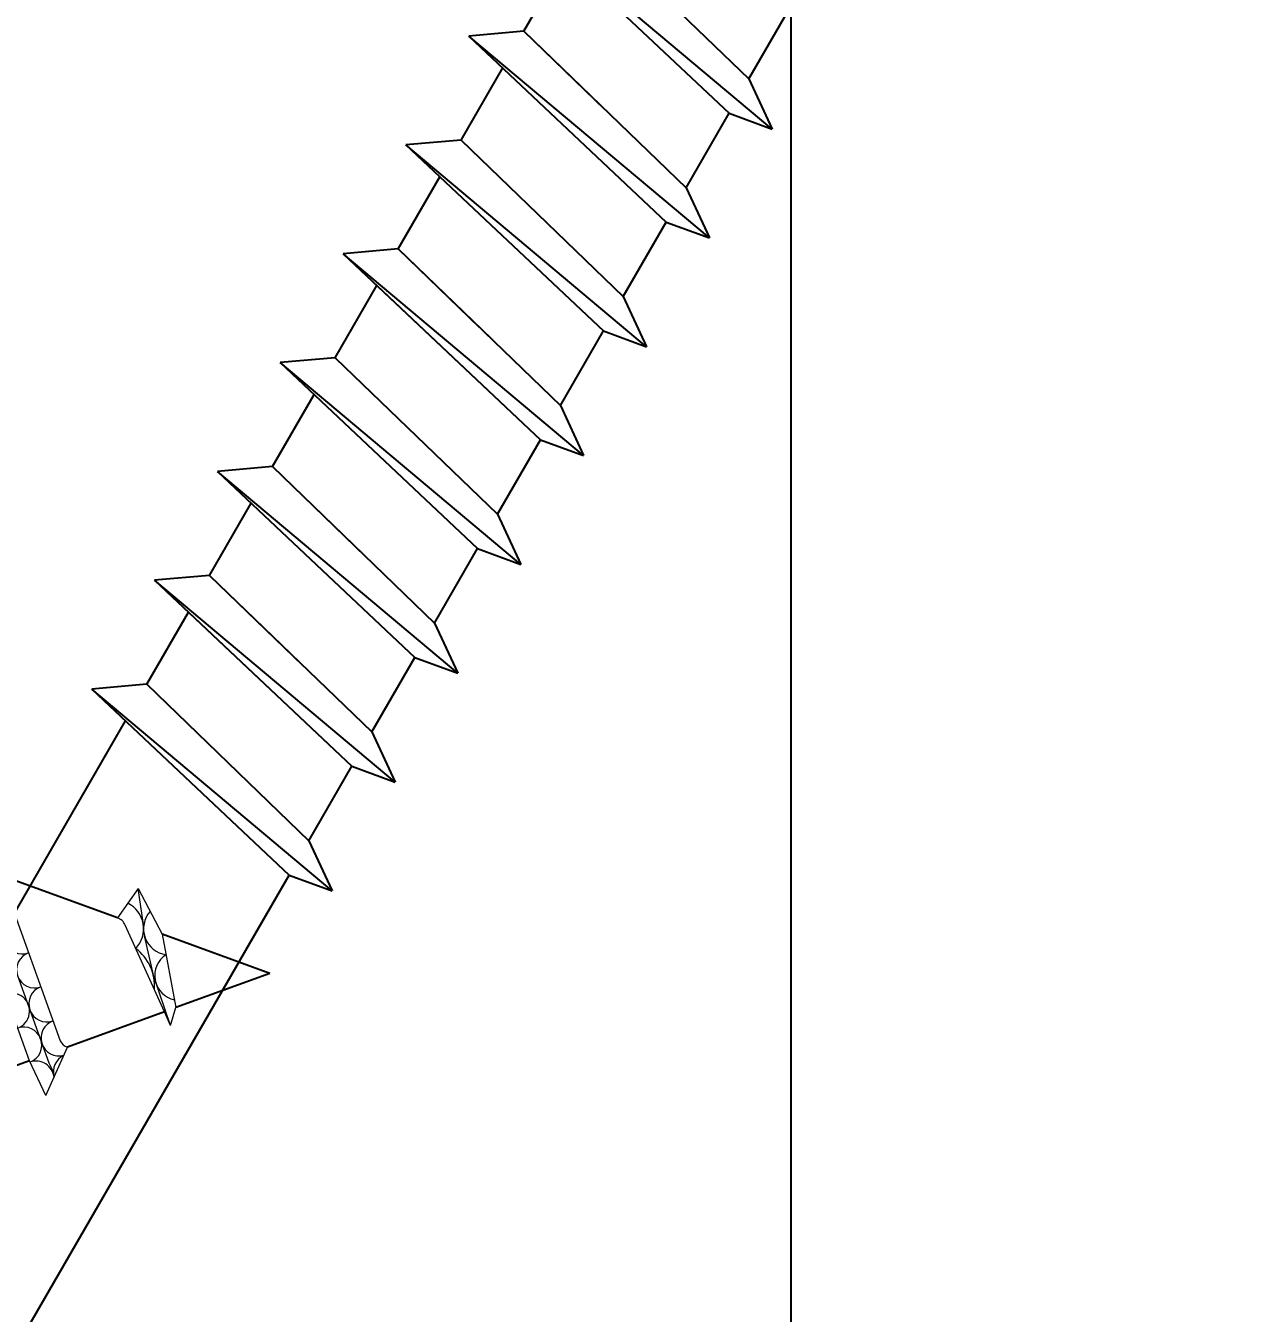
# Model space of a CAD drawing. Header units: inches. Extents: x -2661 to 42767, y -1222 to 9099.
# Drawn here: x 732.961 to 733.938, y 2726.003 to 2727.028 of the extents above; entities that cross this region are included whole.
import ezdxf
from ezdxf import colors
from ezdxf.entities.mleader import LeaderData, LeaderLine
from ezdxf.math import Vec2, Vec3

# ---------------------------------------------------------------- set-up
doc = ezdxf.new("R2010")
doc.units = ezdxf.units.IN
doc.header["$LTSCALE"] = 12
doc.header["$MEASUREMENT"] = 0
doc.layers.get('0').update_dxf_attribs({"linetype": 'CONTINUOUS'})
for name, color, linetype in [('S-ANNO-NOTE', 4, 'CONTINUOUS'), ('S-FASTENERS', 2, 'CONTINUOUS'), ('S-SIMPSON', 2, 'CONTINUOUS')]:
    doc.layers.add(name, color=color, linetype=linetype)
doc.layers.add('S-HATCH1', color=1, linetype='CONTINUOUS', transparency=0.5)
doc.styles.add('Arial', font='arial.ttf', dxfattribs={"width": 0.85})

# ---------------------------------------------------------------- blocks, each defined once
blk = doc.blocks.new('SD10112')
at = {"lineweight": 9}
for p, q in [((1269.95114, -719.77233), (1269.90788, -719.6523)), ((1269.96482, -719.77379), (1269.92014, -719.6498)), ((1269.93239, -719.64729), (1269.97245, -719.75846)), ((1270.02623, -719.65297), (1270.01197, -719.67339)), ((1270.02623, -719.65297), (1270.04304, -719.6847)), ((1270.02991, -719.67798), (1270.02623, -719.65297)), ((1270.04455, -719.73833), (1270.01726, -719.67833)), ((1270.03721, -719.71401), (1270.03078, -719.68585)), ((1270.04304, -719.6847), (1270.05248, -719.73545)), ((1270.04878, -719.74784), (1270.03721, -719.71401)), ((1270.04878, -719.74784), (1270.04455, -719.73833)), ((1270.04878, -719.74784), (1270.05248, -719.73545)), ((1269.96255, -719.79625), (1269.97746, -719.76275)), ((1269.96255, -719.79625), (1269.95113, -719.77233)), ((1269.96766, -719.77989), (1269.96482, -719.77379))]:
    blk.add_line(p, q, dxfattribs=at)
for p, q in [((1270.01197, -719.67339), (1269.94026, -719.64729)), ((1270.11748, -719.71179), (1270.04304, -719.6847)), ((1270.11748, -719.71179), (1270.05248, -719.73545)), ((1270.04455, -719.73833), (1269.97746, -719.76275)), ((1269.95114, -719.77233), (1269.94026, -719.77629))]:
    blk.add_line(p, q)
for centre, radius, start, end in [((1270.01047, -719.68083), 0.01965, 316.01436, 63.95314), ((1270.04813, -719.68085), 0.01807, 138.32253, 262.12518), ((1269.94625, -719.68575), 0.01251, 109.8161, 289.8161), ((1270.00955, -719.68128), 0.00826, 20.45667, 72.99776), ((1269.95473, -719.70929), 0.01251, 109.8161, 289.8161), ((1270.00521, -719.72048), 0.03244, 355.6166, 53.28672), ((1270.05495, -719.7132), 0.01718, 122.75739, 258.30005), ((1269.9387, -719.73783), 0.01251, 289.8161, 109.8161), ((1269.96321, -719.73282), 0.01251, 109.8161, 289.8161), ((1269.94718, -719.76136), 0.01251, 290.20134, 109.8161), ((1269.97169, -719.75635), 0.01251, 109.8161, 285.01943), ((1269.97988, -719.75486), 0.00826, 205.91698, 252.99776), ((1269.98017, -719.77989), 0.01251, 115.03482, 196.96518), ((1269.95566, -719.7849), 0.01251, 5.30199, 109.43061)]:
    blk.add_arc(centre, radius, start, end, dxfattribs=at)
blk = doc.blocks.new('SDS.25X6-f')
at = {"layer": 'S-SIMPSON'}
for p, q in [((0.087, -0.5316), (0.087, -2.75)), ((0.087, -0.5316), (0.087, -2.75)), ((-0.087, -0.536), (-0.087, -2.7912)), ((-0.087, -0.5749), (-0.087, -2.7912)), ((0.087, -2.6816), (0.087, -2.75)), ((0.087, -2.6816), (0.087, -2.75)), ((0.087, -2.6816), (0.087, -2.75)), ((0.087, -2.6816), (0.087, -2.75)), ((0.087, -2.6816), (0.087, -2.75)), ((0.087, -2.6816), (0.087, -2.75)), ((-0.087, -2.7249), (-0.087, -2.7912)), ((-0.087, -2.7249), (-0.087, -2.7912)), ((-0.087, -2.7249), (-0.087, -2.7912)), ((-0.087, -2.7249), (-0.087, -2.7912)), ((-0.087, -2.7249), (-0.087, -2.7912)), ((-0.087, -2.7249), (-0.087, -2.7912)), ((-0.087, -2.7249), (-0.087, -2.7912)), ((-0.087, -2.7249), (-0.087, -2.7912))]:
    blk.add_line(p, q, dxfattribs=at)
at = {"layer": 'S-SIMPSON', "color": 1}
for p, q in [((-0.123, -2.7997), (0.087, -2.75)), ((-0.123, -2.7997), (0.087, -2.75)), ((-0.123, -2.7997), (0.087, -2.75)), ((-0.123, -2.7997), (0.087, -2.75)), ((0.087, -2.75), (0.123, -2.7563)), ((0.087, -2.75), (0.123, -2.7563)), ((0.087, -2.75), (0.123, -2.7563)), ((0.087, -2.75), (0.123, -2.7563)), ((0.123, -2.7563), (-0.123, -2.7997)), ((0.123, -2.7563), (-0.123, -2.7997)), ((0.123, -2.7563), (-0.123, -2.7997)), ((0.123, -2.7563), (-0.123, -2.7997)), ((0.087, -2.7816), (0.123, -2.7563)), ((0.087, -2.7816), (0.123, -2.7563)), ((0.087, -2.7816), (0.123, -2.7563)), ((0.087, -2.7816), (0.123, -2.7563)), ((-0.087, -2.8249), (0.087, -2.7816)), ((-0.087, -2.8249), (0.087, -2.7816)), ((-0.087, -2.8249), (0.087, -2.7816)), ((-0.087, -2.8249), (0.087, -2.7816)), ((0.087, -2.7816), (0.087, -2.85)), ((0.087, -2.7816), (0.087, -2.85)), ((0.087, -2.7816), (0.087, -2.85)), ((0.087, -2.7816), (0.087, -2.85)), ((0.087, -2.7816), (0.087, -2.85)), ((0.087, -2.7816), (0.087, -2.85)), ((0.087, -2.7816), (0.087, -2.85)), ((0.087, -2.7816), (0.087, -2.85)), ((0.087, -2.7816), (0.087, -2.85)), ((0.087, -2.7816), (0.087, -2.85)), ((0.087, -2.7816), (0.087, -2.85)), ((0.087, -2.7816), (0.087, -2.85)), ((0.087, -2.7816), (0.087, -2.85)), ((0.087, -2.7816), (0.087, -2.85)), ((-0.087, -2.8249), (-0.123, -2.7997)), ((-0.087, -2.8249), (-0.123, -2.7997)), ((-0.087, -2.8249), (-0.123, -2.7997)), ((-0.087, -2.8249), (-0.123, -2.7997)), ((-0.087, -2.8249), (-0.123, -2.7997)), ((-0.087, -2.8249), (0, -2.8032)), ((-0.087, -2.8249), (-0.087, -2.8912)), ((-0.087, -2.8249), (-0.087, -2.8912)), ((-0.087, -2.8249), (-0.087, -2.8912)), ((-0.087, -2.8249), (-0.087, -2.8912)), ((-0.087, -2.8249), (-0.087, -2.8912)), ((-0.087, -2.8249), (-0.087, -2.8912)), ((-0.087, -2.8249), (-0.087, -2.8912)), ((-0.087, -2.8249), (-0.087, -2.8912)), ((-0.087, -2.8249), (-0.087, -2.8912)), ((-0.087, -2.8249), (-0.087, -2.8912)), ((-0.087, -2.8249), (-0.087, -2.8912)), ((-0.087, -2.8249), (-0.087, -2.8912)), ((-0.087, -2.8249), (-0.087, -2.8912)), ((-0.087, -2.8249), (-0.087, -2.8912)), ((-0.087, -2.8249), (-0.087, -2.8912)), ((-0.087, -2.8249), (-0.087, -2.8912)), ((-0.123, -2.8997), (0.087, -2.85)), ((-0.123, -2.8997), (0.087, -2.85)), ((-0.123, -2.8997), (0.087, -2.85)), ((-0.123, -2.8997), (0.087, -2.85)), ((-0.123, -2.8997), (0.087, -2.85)), ((-0.123, -2.8997), (0.087, -2.85)), ((-0.123, -2.8997), (0.087, -2.85)), ((-0.123, -2.8997), (0.087, -2.85)), ((0.123, -2.8563), (-0.123, -2.8997)), ((0.123, -2.8563), (-0.123, -2.8997)), ((0.123, -2.8563), (-0.123, -2.8997)), ((0.123, -2.8563), (-0.123, -2.8997)), ((0.123, -2.8563), (-0.123, -2.8997)), ((0.123, -2.8563), (-0.123, -2.8997)), ((0.123, -2.8563), (-0.123, -2.8997)), ((0.123, -2.8563), (-0.123, -2.8997)), ((0.123, -2.8563), (-0.123, -2.8997)), ((-0.087, -2.8912), (0.087, -2.85)), ((0.087, -2.85), (0.123, -2.8563)), ((0.087, -2.85), (0.123, -2.8563)), ((0.087, -2.85), (0.123, -2.8563)), ((0.087, -2.85), (0.123, -2.8563)), ((0.087, -2.85), (0.123, -2.8563)), ((0.087, -2.85), (0.123, -2.8563)), ((0.087, -2.85), (0.123, -2.8563)), ((0.087, -2.85), (0.123, -2.8563)), ((0.087, -2.85), (0.123, -2.8563)), ((0.087, -2.8816), (0.123, -2.8563)), ((0.087, -2.8816), (0.123, -2.8563)), ((0.087, -2.8816), (0.123, -2.8563)), ((0.087, -2.8816), (0.123, -2.8563)), ((0.087, -2.8816), (0.123, -2.8563)), ((0.087, -2.8816), (0.123, -2.8563)), ((0.087, -2.8816), (0.123, -2.8563)), ((0.087, -2.8816), (0.123, -2.8563)), ((0.087, -2.8816), (0.123, -2.8563)), ((-0.087, -2.9249), (0.087, -2.8816)), ((-0.087, -2.9249), (0.087, -2.8816)), ((-0.087, -2.9249), (0.087, -2.8816)), ((-0.087, -2.9249), (0.087, -2.8816)), ((-0.087, -2.9249), (0.087, -2.8816)), ((-0.087, -2.9249), (0.087, -2.8816)), ((-0.087, -2.9249), (0.087, -2.8816)), ((-0.087, -2.9249), (0.087, -2.8816)), ((-0.087, -2.9249), (0.087, -2.8816)), ((0.087, -2.8816), (0.087, -2.95)), ((0.087, -2.8816), (0.087, -2.95)), ((0.087, -2.8816), (0.087, -2.95)), ((0.087, -2.8816), (0.087, -2.95)), ((0.087, -2.8816), (0.087, -2.95)), ((0.087, -2.8816), (0.087, -2.95)), ((0.087, -2.8816), (0.087, -2.95)), ((0.087, -2.8816), (0.087, -2.95)), ((0.087, -2.8816), (0.087, -2.95)), ((0.087, -2.8816), (0.087, -2.95)), ((0.087, -2.8816), (0.087, -2.95)), ((0.087, -2.8816), (0.087, -2.95)), ((0.087, -2.8816), (0.087, -2.95)), ((0.087, -2.8816), (0.087, -2.95)), ((0.087, -2.8816), (0.087, -2.95)), ((0.087, -2.8816), (0.087, -2.95)), ((0.087, -2.8816), (0.087, -2.95)), ((0.087, -2.8816), (0.087, -2.95)), ((0.087, -2.8816), (0.087, -2.95)), ((0.087, -2.8816), (0.087, -2.95)), ((0.087, -2.8816), (0.087, -2.95)), ((-0.087, -2.9249), (-0.123, -2.8997)), ((-0.087, -2.9249), (-0.123, -2.8997)), ((-0.087, -2.9249), (-0.123, -2.8997)), ((-0.087, -2.9249), (-0.123, -2.8997)), ((-0.087, -2.9249), (-0.123, -2.8997)), ((-0.087, -2.9249), (-0.123, -2.8997)), ((-0.087, -2.9249), (-0.123, -2.8997)), ((-0.087, -2.9249), (-0.123, -2.8997)), ((-0.087, -2.9249), (-0.123, -2.8997)), ((-0.087, -2.9249), (-0.123, -2.8997)), ((-0.087, -2.9249), (-0.123, -2.8997)), ((-0.087, -2.9249), (-0.123, -2.8997)), ((-0.087, -2.9249), (-0.123, -2.8997)), ((-0.087, -2.9249), (0.013, -2.9)), ((-0.087, -2.9249), (0.013, -2.9)), ((-0.087, -2.9249), (0.013, -2.9)), ((-0.087, -2.9249), (0, -2.9032)), ((-0.087, -2.9249), (-0.087, -2.9912)), ((-0.087, -2.9249), (-0.087, -2.9912)), ((-0.087, -2.9249), (-0.087, -2.9912)), ((-0.087, -2.9249), (-0.087, -2.9912)), ((-0.087, -2.9249), (-0.087, -2.9912)), ((-0.087, -2.9249), (-0.087, -2.9912)), ((-0.087, -2.9249), (-0.087, -2.9912)), ((-0.087, -2.9249), (-0.087, -2.9912)), ((-0.087, -2.9249), (-0.087, -2.9912)), ((-0.087, -2.9249), (-0.087, -2.9912)), ((-0.087, -2.9249), (-0.087, -2.9912)), ((-0.087, -2.9249), (-0.087, -2.9912)), ((-0.087, -2.9249), (-0.087, -2.9912)), ((-0.087, -2.9249), (-0.087, -2.9912)), ((-0.087, -2.9249), (-0.087, -2.9912)), ((-0.087, -2.9249), (-0.087, -2.9912)), ((-0.087, -2.9249), (-0.087, -2.9912)), ((-0.087, -2.9249), (-0.087, -2.9912)), ((-0.087, -2.9249), (-0.087, -2.9912)), ((-0.087, -2.9249), (-0.087, -2.9912)), ((-0.087, -2.9249), (-0.087, -2.9912)), ((-0.123, -2.9997), (0.087, -2.95)), ((-0.123, -2.9997), (0.087, -2.95)), ((-0.123, -2.9997), (0.087, -2.95)), ((-0.123, -2.9997), (0.087, -2.95)), ((-0.123, -2.9997), (0.087, -2.95)), ((-0.123, -2.9997), (0.087, -2.95)), ((-0.123, -2.9997), (0.087, -2.95)), ((-0.123, -2.9997), (0.087, -2.95)), ((-0.123, -2.9997), (0.087, -2.95)), ((-0.123, -2.9997), (0.087, -2.95)), ((-0.123, -2.9997), (0.087, -2.95)), ((-0.123, -2.9997), (0.087, -2.95)), ((0.087, -2.95), (0.123, -2.9563)), ((0.087, -2.95), (0.123, -2.9563)), ((0.087, -2.95), (0.123, -2.9563)), ((0.087, -2.95), (0.123, -2.9563)), ((0.087, -2.95), (0.123, -2.9563)), ((0.087, -2.95), (0.123, -2.9563)), ((0.087, -2.95), (0.123, -2.9563)), ((0.087, -2.95), (0.123, -2.9563)), ((0.087, -2.95), (0.123, -2.9563)), ((0.087, -2.95), (0.123, -2.9563)), ((0.087, -2.95), (0.123, -2.9563)), ((0.087, -2.95), (0.123, -2.9563)), ((0.123, -2.9563), (-0.123, -2.9997)), ((0.123, -2.9563), (-0.123, -2.9997)), ((0.123, -2.9563), (-0.123, -2.9997)), ((0.123, -2.9563), (-0.123, -2.9997)), ((0.123, -2.9563), (-0.123, -2.9997)), ((0.123, -2.9563), (-0.123, -2.9997)), ((0.123, -2.9563), (-0.123, -2.9997)), ((0.123, -2.9563), (-0.123, -2.9997)), ((0.123, -2.9563), (-0.123, -2.9997)), ((0.123, -2.9563), (-0.123, -2.9997)), ((0.123, -2.9563), (-0.123, -2.9997)), ((0.123, -2.9563), (-0.123, -2.9997)), ((0.087, -2.9816), (0.123, -2.9563)), ((0.087, -2.9816), (0.123, -2.9563)), ((0.087, -2.9816), (0.123, -2.9563)), ((0.087, -2.9816), (0.123, -2.9563)), ((0.087, -2.9816), (0.123, -2.9563)), ((0.087, -2.9816), (0.123, -2.9563)), ((0.087, -2.9816), (0.123, -2.9563)), ((0.087, -2.9816), (0.123, -2.9563)), ((0.087, -2.9816), (0.123, -2.9563)), ((0.087, -2.9816), (0.123, -2.9563)), ((0.087, -2.9816), (0.123, -2.9563)), ((0.087, -2.9816), (0.123, -2.9563)), ((-0.087, -3.0249), (0.087, -2.9816)), ((-0.087, -3.0249), (0.087, -2.9816)), ((-0.087, -3.0249), (0.087, -2.9816)), ((-0.087, -3.0249), (0.087, -2.9816)), ((-0.087, -3.0249), (0.087, -2.9816)), ((-0.087, -3.0249), (0.087, -2.9816)), ((-0.087, -3.0249), (0.087, -2.9816)), ((-0.087, -3.0249), (0.087, -2.9816)), ((-0.087, -3.0249), (0.087, -2.9816)), ((-0.087, -3.0249), (0.087, -2.9816)), ((-0.087, -3.0249), (0.087, -2.9816)), ((-0.087, -3.0249), (0.087, -2.9816)), ((0.087, -2.9816), (0.087, -3.05)), ((0.087, -2.9816), (0.087, -3.05)), ((0.087, -2.9816), (0.087, -3.05)), ((0.087, -2.9816), (0.087, -3.05)), ((0.087, -2.9816), (0.087, -3.05)), ((0.087, -2.9816), (0.087, -3.05)), ((0.087, -2.9816), (0.087, -3.05)), ((0.087, -2.9816), (0.087, -3.05)), ((0.087, -2.9816), (0.087, -3.05)), ((0.087, -2.9816), (0.087, -3.05)), ((0.087, -2.9816), (0.087, -3.05)), ((0.087, -2.9816), (0.087, -3.05)), ((0.087, -2.9816), (0.087, -3.05)), ((0.087, -2.9816), (0.087, -3.05)), ((0.087, -2.9816), (0.087, -3.05)), ((0.087, -2.9816), (0.087, -3.05)), ((0.087, -2.9816), (0.087, -3.05)), ((0.087, -2.9816), (0.087, -3.05)), ((0.087, -2.9816), (0.087, -3.05)), ((0.087, -2.9816), (0.087, -3.05)), ((0.087, -2.9816), (0.087, -3.05)), ((0.087, -2.9816), (0.087, -3.05)), ((0.087, -2.9816), (0.087, -3.05)), ((0.087, -2.9816), (0.087, -3.05)), ((0.087, -2.9816), (0.087, -3.05)), ((-0.087, -3.0249), (-0.123, -2.9997)), ((-0.087, -3.0249), (-0.123, -2.9997)), ((-0.087, -3.0249), (-0.123, -2.9997)), ((-0.087, -3.0249), (-0.123, -2.9997)), ((-0.087, -3.0249), (-0.123, -2.9997)), ((-0.087, -3.0249), (-0.123, -2.9997)), ((-0.087, -3.0249), (-0.123, -2.9997)), ((-0.087, -3.0249), (-0.123, -2.9997)), ((-0.087, -3.0249), (-0.123, -2.9997)), ((-0.087, -3.0249), (-0.123, -2.9997)), ((-0.087, -3.0249), (-0.123, -2.9997)), ((-0.087, -3.0249), (-0.123, -2.9997)), ((-0.087, -3.0249), (-0.123, -2.9997)), ((-0.087, -3.0249), (-0.123, -2.9997)), ((-0.087, -3.0249), (-0.123, -2.9997)), ((-0.087, -3.0249), (0.013, -3)), ((-0.087, -3.0249), (0.013, -3)), ((-0.087, -3.0249), (0.013, -3)), ((-0.087, -3.0249), (-0.087, -3.0912)), ((-0.087, -3.0249), (-0.087, -3.0912)), ((-0.087, -3.0249), (-0.087, -3.0912)), ((-0.087, -3.0249), (-0.087, -3.0912)), ((-0.087, -3.0249), (-0.087, -3.0912)), ((-0.087, -3.0249), (-0.087, -3.0912)), ((-0.087, -3.0249), (-0.087, -3.0912)), ((-0.087, -3.0249), (-0.087, -3.0912)), ((-0.087, -3.0249), (-0.087, -3.0912)), ((-0.087, -3.0249), (-0.087, -3.0912)), ((-0.087, -3.0249), (-0.087, -3.0912)), ((-0.087, -3.0249), (-0.087, -3.0912)), ((-0.087, -3.0249), (-0.087, -3.0912)), ((-0.087, -3.0249), (-0.087, -3.0912)), ((-0.087, -3.0249), (-0.087, -3.0912)), ((-0.087, -3.0249), (-0.087, -3.0912)), ((-0.087, -3.0249), (-0.087, -3.0912)), ((-0.087, -3.0249), (-0.087, -3.0912)), ((-0.087, -3.0249), (-0.087, -3.0912)), ((-0.087, -3.0249), (-0.087, -3.0912)), ((-0.087, -3.0249), (-0.087, -3.0912)), ((-0.087, -3.0249), (-0.087, -3.0912)), ((-0.087, -3.0249), (-0.087, -3.0912)), ((-0.087, -3.0249), (-0.087, -3.0912)), ((-0.087, -3.0249), (-0.087, -3.0912)), ((-0.123, -3.0997), (0.087, -3.05)), ((-0.123, -3.0997), (0.087, -3.05)), ((-0.123, -3.0997), (0.087, -3.05)), ((-0.123, -3.0997), (0.087, -3.05)), ((-0.123, -3.0997), (0.087, -3.05)), ((-0.123, -3.0997), (0.087, -3.05)), ((-0.123, -3.0997), (0.087, -3.05)), ((-0.123, -3.0997), (0.087, -3.05)), ((-0.123, -3.0997), (0.087, -3.05)), ((-0.123, -3.0997), (0.087, -3.05)), ((-0.123, -3.0997), (0.087, -3.05)), ((-0.123, -3.0997), (0.087, -3.05)), ((-0.123, -3.0997), (0.087, -3.05)), ((-0.123, -3.0997), (0.087, -3.05)), ((-0.123, -3.0997), (0.087, -3.05)), ((-0.123, -3.0997), (0.087, -3.05)), ((-0.123, -3.0997), (0.087, -3.05)), ((-0.123, -3.0997), (0.087, -3.05)), ((-0.123, -3.0997), (0.087, -3.05)), ((0.087, -3.05), (0.123, -3.0563)), ((0.087, -3.05), (0.123, -3.0563)), ((0.087, -3.05), (0.123, -3.0563)), ((0.087, -3.05), (0.123, -3.0563)), ((0.087, -3.05), (0.123, -3.0563)), ((0.087, -3.05), (0.123, -3.0563)), ((0.087, -3.05), (0.123, -3.0563)), ((0.087, -3.05), (0.123, -3.0563)), ((0.087, -3.05), (0.123, -3.0563)), ((0.087, -3.05), (0.123, -3.0563)), ((0.087, -3.05), (0.123, -3.0563)), ((0.087, -3.05), (0.123, -3.0563)), ((0.087, -3.05), (0.123, -3.0563)), ((0.087, -3.05), (0.123, -3.0563)), ((0.087, -3.05), (0.123, -3.0563)), ((0.087, -3.05), (0.123, -3.0563)), ((0.087, -3.05), (0.123, -3.0563)), ((0.087, -3.05), (0.123, -3.0563)), ((0.087, -3.05), (0.123, -3.0563)), ((0.123, -3.0563), (-0.123, -3.0997)), ((0.123, -3.0563), (-0.123, -3.0997)), ((0.123, -3.0563), (-0.123, -3.0997)), ((0.123, -3.0563), (-0.123, -3.0997)), ((0.123, -3.0563), (-0.123, -3.0997)), ((0.123, -3.0563), (-0.123, -3.0997)), ((0.123, -3.0563), (-0.123, -3.0997)), ((0.123, -3.0563), (-0.123, -3.0997)), ((0.123, -3.0563), (-0.123, -3.0997)), ((0.123, -3.0563), (-0.123, -3.0997)), ((0.123, -3.0563), (-0.123, -3.0997)), ((0.123, -3.0563), (-0.123, -3.0997)), ((0.123, -3.0563), (-0.123, -3.0997)), ((0.123, -3.0563), (-0.123, -3.0997)), ((0.123, -3.0563), (-0.123, -3.0997)), ((0.123, -3.0563), (-0.123, -3.0997)), ((0.123, -3.0563), (-0.123, -3.0997)), ((0.123, -3.0563), (-0.123, -3.0997)), ((0.123, -3.0563), (-0.123, -3.0997)), ((0.087, -3.0816), (0.123, -3.0563)), ((0.087, -3.0816), (0.123, -3.0563)), ((0.087, -3.0816), (0.123, -3.0563)), ((0.087, -3.0816), (0.123, -3.0563)), ((0.087, -3.0816), (0.123, -3.0563)), ((0.087, -3.0816), (0.123, -3.0563)), ((0.087, -3.0816), (0.123, -3.0563)), ((0.087, -3.0816), (0.123, -3.0563)), ((0.087, -3.0816), (0.123, -3.0563)), ((0.087, -3.0816), (0.123, -3.0563)), ((0.087, -3.0816), (0.123, -3.0563)), ((0.087, -3.0816), (0.123, -3.0563)), ((0.087, -3.0816), (0.123, -3.0563)), ((0.087, -3.0816), (0.123, -3.0563)), ((0.087, -3.0816), (0.123, -3.0563)), ((0.087, -3.0816), (0.123, -3.0563)), ((0.087, -3.0816), (0.123, -3.0563)), ((0.087, -3.0816), (0.123, -3.0563)), ((0.087, -3.0816), (0.123, -3.0563)), ((-0.087, -3.1249), (0.087, -3.0816)), ((-0.087, -3.1249), (0.087, -3.0816)), ((-0.087, -3.1249), (0.087, -3.0816)), ((-0.087, -3.1249), (0.087, -3.0816)), ((-0.087, -3.1249), (0.087, -3.0816)), ((-0.087, -3.1249), (0.087, -3.0816)), ((-0.087, -3.1249), (0.087, -3.0816)), ((-0.087, -3.1249), (0.087, -3.0816)), ((-0.087, -3.1249), (0.087, -3.0816)), ((-0.087, -3.1249), (0.087, -3.0816)), ((-0.087, -3.1249), (0.087, -3.0816)), ((-0.087, -3.1249), (0.087, -3.0816)), ((-0.087, -3.1249), (0.087, -3.0816)), ((-0.087, -3.1249), (0.087, -3.0816)), ((-0.087, -3.1249), (0.087, -3.0816)), ((-0.087, -3.1249), (0.087, -3.0816)), ((-0.087, -3.1249), (0.087, -3.0816)), ((-0.087, -3.1249), (0.087, -3.0816)), ((-0.087, -3.1249), (0.087, -3.0816)), ((0.087, -3.0816), (0.087, -3.15)), ((0.087, -3.0816), (0.087, -3.15)), ((0.087, -3.0816), (0.087, -3.15)), ((0.087, -3.0816), (0.087, -3.15)), ((0.087, -3.0816), (0.087, -3.15)), ((0.087, -3.0816), (0.087, -3.15)), ((0.087, -3.0816), (0.087, -3.15)), ((0.087, -3.0816), (0.087, -3.15)), ((0.087, -3.0816), (0.087, -3.15)), ((0.087, -3.0816), (0.087, -3.15)), ((0.087, -3.0816), (0.087, -3.15)), ((0.087, -3.0816), (0.087, -3.15)), ((-0.087, -3.1249), (-0.123, -3.0997)), ((-0.087, -3.1249), (-0.123, -3.0997)), ((-0.087, -3.1249), (-0.123, -3.0997)), ((-0.087, -3.1249), (-0.123, -3.0997)), ((-0.087, -3.1249), (-0.123, -3.0997)), ((-0.087, -3.1249), (-0.123, -3.0997)), ((-0.087, -3.1249), (-0.123, -3.0997)), ((-0.087, -3.1249), (-0.123, -3.0997)), ((-0.087, -3.1249), (-0.123, -3.0997)), ((-0.087, -3.1249), (-0.123, -3.0997)), ((-0.087, -3.1249), (-0.123, -3.0997)), ((-0.087, -3.1249), (-0.123, -3.0997)), ((-0.087, -3.1249), (-0.123, -3.0997)), ((-0.087, -3.1249), (-0.123, -3.0997)), ((-0.087, -3.1249), (-0.123, -3.0997)), ((-0.087, -3.1249), (-0.123, -3.0997)), ((-0.087, -3.1249), (-0.123, -3.0997)), ((-0.087, -3.1249), (-0.123, -3.0997)), ((-0.087, -3.1249), (-0.123, -3.0997)), ((-0.087, -3.1249), (-0.123, -3.0997)), ((-0.087, -3.1249), (-0.123, -3.0997)), ((-0.087, -3.1249), (-0.123, -3.0997)), ((-0.087, -3.1249), (-0.123, -3.0997)), ((-0.087, -3.1249), (0, -3.1032)), ((-0.087, -3.1249), (0, -3.1032)), ((-0.087, -3.1249), (0, -3.1032)), ((-0.087, -3.1249), (0, -3.1032)), ((-0.087, -3.1249), (-0.087, -3.1912)), ((-0.087, -3.1249), (-0.087, -3.1912)), ((-0.087, -3.1249), (-0.087, -3.1912)), ((-0.087, -3.1249), (-0.087, -3.1912)), ((-0.087, -3.1249), (-0.087, -3.1912)), ((-0.087, -3.1249), (-0.087, -3.1912)), ((-0.087, -3.1249), (-0.087, -3.1912)), ((-0.087, -3.1249), (-0.087, -3.1912)), ((-0.087, -3.1249), (-0.087, -3.1912)), ((-0.087, -3.1249), (-0.087, -3.1912)), ((-0.087, -3.1249), (-0.087, -3.1912)), ((-0.087, -3.1249), (-0.087, -3.1912)), ((-0.087, -3.1249), (-0.087, -3.1912)), ((-0.087, -3.1249), (-0.087, -3.1912)), ((-0.123, -3.1997), (0.087, -3.15)), ((-0.123, -3.1997), (0.087, -3.15)), ((-0.123, -3.1997), (0.087, -3.15)), ((-0.123, -3.1997), (0.087, -3.15)), ((-0.123, -3.1997), (0.087, -3.15)), ((-0.123, -3.1997), (0.087, -3.15)), ((-0.123, -3.1997), (0.087, -3.15)), ((-0.123, -3.1997), (0.087, -3.15)), ((-0.087, -3.1912), (0.087, -3.15)), ((0.087, -3.15), (0.123, -3.1563)), ((0.087, -3.15), (0.123, -3.1563)), ((0.087, -3.15), (0.123, -3.1563)), ((0.087, -3.15), (0.123, -3.1563)), ((0.087, -3.15), (0.123, -3.1563)), ((0.087, -3.15), (0.123, -3.1563)), ((0.087, -3.15), (0.123, -3.1563)), ((0.087, -3.15), (0.123, -3.1563)), ((0.087, -3.15), (0.123, -3.1563)), ((0.123, -3.1563), (-0.123, -3.1997)), ((0.123, -3.1563), (-0.123, -3.1997)), ((0.123, -3.1563), (-0.123, -3.1997)), ((0.123, -3.1563), (-0.123, -3.1997)), ((0.123, -3.1563), (-0.123, -3.1997)), ((0.123, -3.1563), (-0.123, -3.1997)), ((0.123, -3.1563), (-0.123, -3.1997)), ((0.123, -3.1563), (-0.123, -3.1997)), ((0.123, -3.1563), (-0.123, -3.1997)), ((0.087, -3.1816), (0.123, -3.1563)), ((0.087, -3.1816), (0.123, -3.1563)), ((0.087, -3.1816), (0.123, -3.1563)), ((0.087, -3.1816), (0.123, -3.1563)), ((0.087, -3.1816), (0.123, -3.1563)), ((0.087, -3.1816), (0.123, -3.1563)), ((0.087, -3.1816), (0.123, -3.1563)), ((0.087, -3.1816), (0.123, -3.1563)), ((0.087, -3.1816), (0.123, -3.1563)), ((-0.087, -3.2249), (0.087, -3.1816)), ((-0.087, -3.2249), (0.087, -3.1816)), ((-0.087, -3.2249), (0.087, -3.1816)), ((-0.087, -3.2249), (0.087, -3.1816)), ((-0.087, -3.2249), (0.087, -3.1816)), ((-0.087, -3.2249), (0.087, -3.1816)), ((-0.087, -3.2249), (0.087, -3.1816)), ((-0.087, -3.2249), (0.087, -3.1816)), ((-0.087, -3.2249), (0.087, -3.1816)), ((0.087, -3.1816), (0.087, -3.25)), ((0.087, -3.1816), (0.087, -3.25)), ((0.087, -3.1816), (0.087, -3.25)), ((0.087, -3.1816), (0.087, -3.25)), ((0.087, -3.1816), (0.087, -3.25)), ((0.087, -3.1816), (0.087, -3.25)), ((0.087, -3.1816), (0.087, -3.25)), ((0.087, -3.1816), (0.087, -3.25)), ((0.087, -3.1816), (0.087, -3.25)), ((0.087, -3.1816), (0.087, -3.25)), ((0.087, -3.1816), (0.087, -3.25)), ((0.087, -3.1816), (0.087, -3.25)), ((0.087, -3.1816), (0.087, -3.25)), ((0.087, -3.1816), (0.087, -3.25)), ((0.087, -3.1816), (0.087, -3.25)), ((0.087, -3.1816), (0.087, -3.25)), ((0.087, -3.1816), (0.087, -3.25)), ((-0.087, -3.2249), (-0.123, -3.1997)), ((-0.087, -3.2249), (-0.123, -3.1997)), ((-0.087, -3.2249), (-0.123, -3.1997)), ((-0.087, -3.2249), (-0.123, -3.1997)), ((-0.087, -3.2249), (-0.123, -3.1997)), ((-0.087, -3.2249), (-0.123, -3.1997)), ((-0.087, -3.2249), (-0.123, -3.1997)), ((-0.087, -3.2249), (-0.123, -3.1997)), ((-0.087, -3.2249), (-0.123, -3.1997)), ((-0.087, -3.2249), (-0.123, -3.1997)), ((-0.087, -3.2249), (-0.123, -3.1997)), ((-0.087, -3.2249), (-0.123, -3.1997)), ((-0.087, -3.2249), (-0.123, -3.1997)), ((-0.087, -3.2249), (0.013, -3.2)), ((-0.087, -3.2249), (0.013, -3.2)), ((-0.087, -3.2249), (0.013, -3.2)), ((-0.087, -3.2249), (0, -3.2032)), ((-0.087, -3.2249), (-0.087, -3.2912)), ((-0.087, -3.2249), (-0.087, -3.2912)), ((-0.087, -3.2249), (-0.087, -3.2912)), ((-0.087, -3.2249), (-0.087, -3.2912)), ((-0.087, -3.2249), (-0.087, -3.2912)), ((-0.087, -3.2249), (-0.087, -3.2912)), ((-0.087, -3.2249), (-0.087, -3.2912)), ((-0.087, -3.2249), (-0.087, -3.2912)), ((-0.087, -3.2249), (-0.087, -3.2912)), ((-0.087, -3.2249), (-0.087, -3.2912)), ((-0.087, -3.2249), (-0.087, -3.2912)), ((-0.087, -3.2249), (-0.087, -3.2912)), ((-0.087, -3.2249), (-0.087, -3.2912)), ((-0.087, -3.2249), (-0.087, -3.2912)), ((-0.087, -3.2249), (-0.087, -3.2912)), ((-0.087, -3.2249), (-0.087, -3.2912)), ((-0.123, -3.2997), (0.087, -3.25)), ((-0.123, -3.2997), (0.087, -3.25)), ((-0.123, -3.2997), (0.087, -3.25)), ((-0.123, -3.2997), (0.087, -3.25)), ((-0.123, -3.2997), (0.087, -3.25)), ((-0.123, -3.2997), (0.087, -3.25)), ((-0.123, -3.2997), (0.087, -3.25)), ((-0.123, -3.2997), (0.087, -3.25)), ((-0.123, -3.2997), (0.087, -3.25)), ((-0.123, -3.2997), (0.087, -3.25)), ((-0.123, -3.2997), (0.087, -3.25)), ((-0.123, -3.2997), (0.087, -3.25)), ((0.123, -3.2563), (-0.123, -3.2997)), ((0.123, -3.2563), (-0.123, -3.2997)), ((0.123, -3.2563), (-0.123, -3.2997)), ((0.123, -3.2563), (-0.123, -3.2997)), ((0.123, -3.2563), (-0.123, -3.2997)), ((0.123, -3.2563), (-0.123, -3.2997)), ((0.123, -3.2563), (-0.123, -3.2997)), ((0.123, -3.2563), (-0.123, -3.2997)), ((0.123, -3.2563), (-0.123, -3.2997)), ((0.123, -3.2563), (-0.123, -3.2997)), ((0.123, -3.2563), (-0.123, -3.2997)), ((0.123, -3.2563), (-0.123, -3.2997)), ((0.087, -3.25), (0.123, -3.2563)), ((0.087, -3.25), (0.123, -3.2563)), ((0.087, -3.25), (0.123, -3.2563)), ((0.087, -3.25), (0.123, -3.2563)), ((0.087, -3.25), (0.123, -3.2563)), ((0.087, -3.25), (0.123, -3.2563)), ((0.087, -3.25), (0.123, -3.2563)), ((0.087, -3.25), (0.123, -3.2563)), ((0.087, -3.25), (0.123, -3.2563)), ((0.087, -3.25), (0.123, -3.2563)), ((0.087, -3.25), (0.123, -3.2563)), ((0.087, -3.25), (0.123, -3.2563)), ((0.087, -3.2816), (0.123, -3.2563)), ((0.087, -3.2816), (0.123, -3.2563)), ((0.087, -3.2816), (0.123, -3.2563)), ((0.087, -3.2816), (0.123, -3.2563)), ((0.087, -3.2816), (0.123, -3.2563)), ((0.087, -3.2816), (0.123, -3.2563)), ((0.087, -3.2816), (0.123, -3.2563)), ((0.087, -3.2816), (0.123, -3.2563)), ((0.087, -3.2816), (0.123, -3.2563)), ((0.087, -3.2816), (0.123, -3.2563)), ((0.087, -3.2816), (0.123, -3.2563)), ((0.087, -3.2816), (0.123, -3.2563)), ((-0.087, -3.3249), (0.087, -3.2816)), ((-0.087, -3.3249), (0.087, -3.2816)), ((-0.087, -3.3249), (0.087, -3.2816)), ((-0.087, -3.3249), (0.087, -3.2816)), ((-0.087, -3.3249), (0.087, -3.2816)), ((-0.087, -3.3249), (0.087, -3.2816)), ((-0.087, -3.3249), (0.087, -3.2816)), ((-0.087, -3.3249), (0.087, -3.2816)), ((-0.087, -3.3249), (0.087, -3.2816)), ((-0.087, -3.3249), (0.087, -3.2816)), ((-0.087, -3.3249), (0.087, -3.2816)), ((-0.087, -3.3249), (0.087, -3.2816)), ((0.087, -3.2816), (0.087, -3.35)), ((0.087, -3.2816), (0.087, -3.35)), ((0.087, -3.2816), (0.087, -3.35)), ((0.087, -3.2816), (0.087, -3.35)), ((0.087, -3.2816), (0.087, -3.35)), ((0.087, -3.2816), (0.087, -3.35)), ((0.087, -3.2816), (0.087, -3.35)), ((0.087, -3.2816), (0.087, -3.35)), ((0.087, -3.2816), (0.087, -3.35)), ((0.087, -3.2816), (0.087, -3.35)), ((0.087, -3.2816), (0.087, -3.35)), ((0.087, -3.2816), (0.087, -3.35)), ((0.087, -3.2816), (0.087, -3.35)), ((0.087, -3.2816), (0.087, -3.35)), ((0.087, -3.2816), (0.087, -3.35)), ((0.087, -3.2816), (0.087, -3.35)), ((0.087, -3.2816), (0.087, -3.35)), ((-0.087, -3.3249), (-0.123, -3.2997)), ((-0.087, -3.3249), (-0.123, -3.2997)), ((-0.087, -3.3249), (-0.123, -3.2997)), ((-0.087, -3.3249), (-0.123, -3.2997)), ((-0.087, -3.3249), (-0.123, -3.2997)), ((-0.087, -3.3249), (-0.123, -3.2997)), ((-0.087, -3.3249), (-0.123, -3.2997)), ((-0.087, -3.3249), (-0.123, -3.2997)), ((-0.087, -3.3249), (-0.123, -3.2997)), ((-0.087, -3.3249), (-0.123, -3.2997)), ((-0.087, -3.3249), (-0.123, -3.2997)), ((-0.087, -3.3249), (-0.123, -3.2997)), ((-0.087, -3.3249), (-0.087, -3.3912)), ((-0.087, -3.3249), (-0.087, -3.3912)), ((-0.087, -3.3249), (-0.087, -3.3912)), ((-0.087, -3.3249), (-0.087, -3.3912)), ((-0.087, -3.3249), (-0.087, -3.3912)), ((-0.087, -3.3249), (-0.087, -3.3912)), ((-0.087, -3.3249), (-0.087, -3.3912)), ((-0.087, -3.3249), (-0.087, -3.3912)), ((-0.087, -3.3249), (-0.087, -3.3912)), ((-0.087, -3.3249), (-0.087, -3.3912)), ((-0.087, -3.3249), (-0.087, -3.3912)), ((-0.087, -3.3249), (-0.087, -3.3912)), ((-0.087, -3.3249), (-0.087, -3.3912)), ((-0.087, -3.3249), (-0.087, -3.3912)), ((-0.087, -3.3249), (-0.087, -3.3912)), ((-0.087, -3.3249), (-0.087, -3.3912)), ((-0.087, -3.3249), (-0.087, -3.3912)), ((-0.123, -3.3997), (0.087, -3.35)), ((-0.123, -3.3997), (0.087, -3.35)), ((-0.123, -3.3997), (0.087, -3.35)), ((-0.123, -3.3997), (0.087, -3.35)), ((-0.123, -3.3997), (0.087, -3.35)), ((-0.123, -3.3997), (0.087, -3.35)), ((-0.123, -3.3997), (0.087, -3.35)), ((-0.123, -3.3997), (0.087, -3.35)), ((-0.123, -3.3997), (0.087, -3.35)), ((-0.123, -3.3997), (0.087, -3.35)), ((-0.123, -3.3997), (0.087, -3.35)), ((-0.123, -3.3997), (0.087, -3.35)), ((-0.123, -3.3997), (0.087, -3.35)), ((-0.123, -3.3997), (0.087, -3.35)), ((-0.123, -3.3997), (0.087, -3.35)), ((0.087, -3.35), (0.123, -3.3563)), ((0.087, -3.35), (0.123, -3.3563)), ((0.087, -3.35), (0.123, -3.3563)), ((0.087, -3.35), (0.123, -3.3563)), ((0.087, -3.35), (0.123, -3.3563)), ((0.087, -3.35), (0.123, -3.3563)), ((0.087, -3.35), (0.123, -3.3563)), ((0.087, -3.35), (0.123, -3.3563)), ((0.087, -3.35), (0.123, -3.3563)), ((0.087, -3.35), (0.123, -3.3563)), ((0.087, -3.35), (0.123, -3.3563)), ((0.087, -3.35), (0.123, -3.3563)), ((0.087, -3.35), (0.123, -3.3563)), ((0.087, -3.35), (0.123, -3.3563)), ((0.087, -3.35), (0.123, -3.3563)), ((0.123, -3.3563), (-0.123, -3.3997)), ((0.123, -3.3563), (-0.123, -3.3997)), ((0.123, -3.3563), (-0.123, -3.3997)), ((0.123, -3.3563), (-0.123, -3.3997)), ((0.123, -3.3563), (-0.123, -3.3997)), ((0.123, -3.3563), (-0.123, -3.3997)), ((0.123, -3.3563), (-0.123, -3.3997)), ((0.123, -3.3563), (-0.123, -3.3997)), ((0.123, -3.3563), (-0.123, -3.3997)), ((0.123, -3.3563), (-0.123, -3.3997)), ((0.123, -3.3563), (-0.123, -3.3997)), ((0.123, -3.3563), (-0.123, -3.3997)), ((0.123, -3.3563), (-0.123, -3.3997)), ((0.123, -3.3563), (-0.123, -3.3997)), ((0.123, -3.3563), (-0.123, -3.3997)), ((0.087, -3.3816), (0.123, -3.3563)), ((0.087, -3.3816), (0.123, -3.3563)), ((0.087, -3.3816), (0.123, -3.3563)), ((0.087, -3.3816), (0.123, -3.3563)), ((0.087, -3.3816), (0.123, -3.3563)), ((0.087, -3.3816), (0.123, -3.3563)), ((0.087, -3.3816), (0.123, -3.3563)), ((0.087, -3.3816), (0.123, -3.3563)), ((0.087, -3.3816), (0.123, -3.3563)), ((0.087, -3.3816), (0.123, -3.3563)), ((0.087, -3.3816), (0.123, -3.3563)), ((0.087, -3.3816), (0.123, -3.3563)), ((0.087, -3.3816), (0.123, -3.3563)), ((0.087, -3.3816), (0.123, -3.3563)), ((0.087, -3.3816), (0.123, -3.3563)), ((-0.087, -3.4249), (0.087, -3.3816)), ((-0.087, -3.4249), (0.087, -3.3816)), ((-0.087, -3.4249), (0.087, -3.3816)), ((-0.087, -3.4249), (0.087, -3.3816)), ((-0.087, -3.4249), (0.087, -3.3816)), ((-0.087, -3.4249), (0.087, -3.3816)), ((-0.087, -3.4249), (0.087, -3.3816)), ((-0.087, -3.4249), (0.087, -3.3816)), ((-0.087, -3.4249), (0.087, -3.3816)), ((-0.087, -3.4249), (0.087, -3.3816)), ((-0.087, -3.4249), (0.087, -3.3816)), ((-0.087, -3.4249), (0.087, -3.3816)), ((-0.087, -3.4249), (0.087, -3.3816)), ((-0.087, -3.4249), (0.087, -3.3816)), ((-0.087, -3.4249), (0.087, -3.3816)), ((0.087, -3.3816), (0.087, -3.45)), ((0.087, -3.3816), (0.087, -3.45)), ((0.087, -3.3816), (0.087, -3.45)), ((0.087, -3.3816), (0.087, -3.45)), ((0.087, -3.3816), (0.087, -3.45)), ((0.087, -3.3816), (0.087, -3.45)), ((0.087, -3.3816), (0.087, -3.45)), ((0.087, -3.3816), (0.087, -3.45)), ((0.087, -3.3816), (0.087, -3.45)), ((0.087, -3.3816), (0.087, -3.45)), ((0.087, -3.3816), (0.087, -3.45)), ((0.087, -3.3816), (0.087, -3.45)), ((0.087, -3.3816), (0.087, -3.45)), ((0.087, -3.3816), (0.087, -3.45)), ((0.087, -3.3816), (0.087, -3.45)), ((0.087, -3.3816), (0.087, -3.45)), ((0.087, -3.3816), (0.087, -3.45)), ((0.087, -3.3816), (0.087, -3.45)), ((-0.087, -3.4249), (-0.123, -3.3997)), ((-0.087, -3.4249), (-0.123, -3.3997)), ((-0.087, -3.4249), (-0.123, -3.3997)), ((-0.087, -3.4249), (-0.123, -3.3997)), ((-0.087, -3.4249), (-0.123, -3.3997)), ((-0.087, -3.4249), (-0.123, -3.3997)), ((-0.087, -3.4249), (-0.123, -3.3997)), ((-0.087, -3.4249), (-0.123, -3.3997)), ((-0.087, -3.4249), (-0.123, -3.3997)), ((-0.087, -3.4249), (-0.123, -3.3997)), ((-0.087, -3.4249), (-0.123, -3.3997)), ((-0.087, -3.4249), (-0.123, -3.3997)), ((-0.087, -3.4249), (-0.123, -3.3997)), ((-0.087, -3.4249), (-0.123, -3.3997)), ((-0.087, -3.4249), (-0.123, -3.3997)), ((-0.087, -3.4249), (-0.123, -3.3997)), ((-0.087, -3.4249), (-0.123, -3.3997)), ((-0.087, -3.4249), (-0.123, -3.3997)), ((-0.087, -3.4249), (0, -3.4032)), ((-0.087, -3.4249), (0, -3.4032)), ((-0.087, -3.4249), (0, -3.4032)), ((-0.087, -3.4249), (-0.087, -3.4912)), ((-0.087, -3.4249), (-0.087, -3.4912)), ((-0.087, -3.4249), (-0.087, -3.4912)), ((-0.087, -3.4249), (-0.087, -3.4912)), ((-0.087, -3.4249), (-0.087, -3.4912)), ((-0.087, -3.4249), (-0.087, -3.4912)), ((-0.087, -3.4249), (-0.087, -3.4912)), ((-0.087, -3.4249), (-0.087, -3.4912)), ((-0.087, -3.4249), (-0.087, -3.4912)), ((-0.087, -3.4249), (-0.087, -3.4912)), ((-0.087, -3.4249), (-0.087, -3.4912)), ((-0.087, -3.4249), (-0.087, -3.4912)), ((-0.123, -3.4997), (0.087, -3.45)), ((-0.123, -3.4997), (0.087, -3.45)), ((-0.123, -3.4997), (0.087, -3.45)), ((-0.123, -3.4997), (0.087, -3.45)), ((-0.123, -3.4997), (0.087, -3.45)), ((-0.123, -3.4997), (0.087, -3.45)), ((-0.123, -3.4997), (0.087, -3.45)), ((-0.123, -3.4997), (0.087, -3.45)), ((-0.087, -3.4912), (0.087, -3.45)), ((0.087, -3.45), (0.123, -3.4563)), ((0.087, -3.45), (0.123, -3.4563)), ((0.087, -3.45), (0.123, -3.4563)), ((0.087, -3.45), (0.123, -3.4563)), ((0.087, -3.45), (0.123, -3.4563)), ((0.087, -3.45), (0.123, -3.4563)), ((0.087, -3.45), (0.123, -3.4563)), ((0.087, -3.45), (0.123, -3.4563)), ((0.087, -3.45), (0.123, -3.4563)), ((0.123, -3.4563), (-0.123, -3.4997)), ((0.123, -3.4563), (-0.123, -3.4997)), ((0.123, -3.4563), (-0.123, -3.4997)), ((0.123, -3.4563), (-0.123, -3.4997)), ((0.123, -3.4563), (-0.123, -3.4997)), ((0.123, -3.4563), (-0.123, -3.4997)), ((0.123, -3.4563), (-0.123, -3.4997)), ((0.123, -3.4563), (-0.123, -3.4997)), ((0.123, -3.4563), (-0.123, -3.4997)), ((0.087, -3.4816), (0.123, -3.4563)), ((0.087, -3.4816), (0.123, -3.4563)), ((0.087, -3.4816), (0.123, -3.4563)), ((0.087, -3.4816), (0.123, -3.4563)), ((0.087, -3.4816), (0.123, -3.4563)), ((0.087, -3.4816), (0.123, -3.4563)), ((0.087, -3.4816), (0.123, -3.4563)), ((0.087, -3.4816), (0.123, -3.4563)), ((0.087, -3.4816), (0.123, -3.4563)), ((-0.087, -3.5249), (0.087, -3.4816)), ((-0.087, -3.5249), (0.087, -3.4816)), ((-0.087, -3.5249), (0.087, -3.4816)), ((-0.087, -3.5249), (0.087, -3.4816)), ((-0.087, -3.5249), (0.087, -3.4816)), ((-0.087, -3.5249), (0.087, -3.4816)), ((-0.087, -3.5249), (0.087, -3.4816)), ((-0.087, -3.5249), (0.087, -3.4816)), ((-0.087, -3.5249), (0.087, -3.4816)), ((0.087, -3.4816), (0.087, -3.55)), ((0.087, -3.4816), (0.087, -3.55)), ((0.087, -3.4816), (0.087, -3.55)), ((0.087, -3.4816), (0.087, -3.55)), ((0.087, -3.4816), (0.087, -3.55)), ((0.087, -3.4816), (0.087, -3.55)), ((0.087, -3.4816), (0.087, -3.55)), ((0.087, -3.4816), (0.087, -3.55)), ((0.087, -3.4816), (0.087, -3.55)), ((0.087, -3.4816), (0.087, -3.55)), ((0.087, -3.4816), (0.087, -3.55)), ((0.087, -3.4816), (0.087, -3.55)), ((0.087, -3.4816), (0.087, -3.55))]:
    blk.add_line(p, q, dxfattribs=at)
blk = doc.blocks.new('*U1812')
at = {"layer": 'S-FASTENERS'}
blk.add_blockref('SDS.25X6-f', (0, 0), dxfattribs=at)
blk = doc.blocks.new('STRONG WALL TO WOOD BEAM')
at = {"layer": 'S-HATCH1'}
h = blk.add_hatch(dxfattribs=at)
h.set_pattern_fill('ANSI33', color=252, scale=5, angle=45, style=0)
h.set_pattern_definition([(90, (-3512.6809, -1651.4798), (-1.25, 2e-16), []), (90, (-3512.0559, -1650.8548), (-1.25, 2e-16), [0.625, -0.3125])])
h.paths.add_polyline_path([(-2.0125, -3.8813), (0.0188, -3.8813), (0.0092, -3.9019), (0.05, -3.8897), (0.0881, -3.9557), (0.0667, -4.0015), (0.1075, -3.9893), (0.1456, -4.0553), (0.1242, -4.1011), (0.165, -4.0889), (0.168, -4.094), (0.1528, -4.1506), (0.1517, -4.1513), (0.2747, -4.3644), (0.3181, -4.3393), (0.5254, -4.2196), (0.3983, -3.9994), (0.3942, -4.0028), (0.3438, -3.9984), (0.3045, -3.9303), (0.3629, -3.8813), (2.0125, -3.8813), (2.0125, -4.5049), (1.7852, -4.5049), (1.7848, -4.512), (1.7289, -4.5193), (1.7109, -4.4911), (1.6993, -4.5232), (1.6788, -4.5259), (1.6177, -4.5259), (1.5987, -4.4833), (1.5834, -4.5259), (1.5027, -4.5259), (1.4837, -4.4833), (1.4684, -4.5259), (1.3877, -4.5259), (1.3687, -4.4833), (1.3534, -4.5259), (1.2727, -4.5259), (1.2537, -4.4833), (1.2384, -4.5259), (1.1577, -4.5259), (1.1387, -4.4833), (1.1234, -4.5259), (1.0427, -4.5259), (1.0255, -4.4874), (1.0084, -4.5259), (0.9277, -4.5259), (0.9105, -4.4874), (0.8934, -4.5259), (1.0042, -4.5259, -0.075394), (0.968, -4.7128), (0.9852, -4.6743), (1.0659, -4.6743), (1.0848, -4.7168), (1.1002, -4.6743), (1.1809, -4.6743), (1.1998, -4.7168), (1.2152, -4.6743), (1.2959, -4.6743), (1.3148, -4.7168), (1.3302, -4.6743), (1.4109, -4.6743), (1.4298, -4.7168), (1.4452, -4.6743), (1.5259, -4.6743), (1.5448, -4.7168), (1.5602, -4.6743), (1.6409, -4.6743), (1.6601, -4.7176), (1.6752, -4.6743), (1.7133, -4.6743), (1.7561, -4.6799), (1.7731, -4.7101), (1.7747, -4.6834), (1.8417, -4.6959), (1.8417, -4.6952), (2.0125, -4.6952), (2.0125, -5.5112), (1.7852, -5.5112), (1.7848, -5.5182), (1.7289, -5.5256), (1.7109, -5.4974), (1.6993, -5.5295), (1.6788, -5.5322), (1.6177, -5.5322), (1.5987, -5.4896), (1.5834, -5.5322), (1.5027, -5.5322), (1.4837, -5.4896), (1.4684, -5.5322), (1.3877, -5.5322), (1.3687, -5.4896), (1.3534, -5.5322), (1.2727, -5.5322), (1.2537, -5.4896), (1.2384, -5.5322), (1.1577, -5.5322), (1.1387, -5.4896), (1.1234, -5.5322), (1.0427, -5.5322), (1.0255, -5.4936), (1.0368, -5.5374, -0.964139), (1.0544, -5.5445), (1.0856, -5.6371), (1.072, -5.6746, -1), (1.0542, -5.6682), (1.0514, -5.6481), (1.0848, -5.7231), (1.1002, -5.6805), (1.1809, -5.6805), (1.1998, -5.7231), (1.2152, -5.6805), (1.2959, -5.6805), (1.3148, -5.7231), (1.3302, -5.6805), (1.4109, -5.6805), (1.4298, -5.7231), (1.4452, -5.6805), (1.5259, -5.6805), (1.5448, -5.7231), (1.5602, -5.6805), (1.6409, -5.6805), (1.6601, -5.7238), (1.6752, -5.6805), (1.7133, -5.6805), (1.7561, -5.6861), (1.7731, -5.7164), (1.7747, -5.6896), (1.8417, -5.7021), (1.8417, -5.7015), (2.0125, -5.7014), (2.0125, -6.6131), (1.725, -6.6131), (1.725, -6.8774, -0.240705), (1.7072, -6.9049), (1.5976, -6.9682), (1.6264, -7.018), (1.6697, -6.993), (1.725, -7.0888), (1.725, -7.3004), (2.0125, -7.3004), (2.0125, -21.275), (0.1986, -21.275), (0.0093, -20.4966), (-0.3692, -22.0534), (-0.5585, -21.275), (-2.0125, -21.2751)])
h.paths.add_polyline_path([(0.661, -5.6227, -1), (0.6707, -5.5957, -1), (0.6805, -5.5686, -1), (0.6902, -5.5416, -0.692233), (0.6899, -5.5146, -1.214738), (0.6621, -5.5358, -1), (0.6523, -5.5629, -1), (0.6425, -5.5899, -1), (0.6328, -5.617, -1), (0.623, -5.644, -0.958993), (0.6144, -5.6715, -0.377555), (0.6222, -5.6888, -0.487127), (0.6414, -5.6768, -1), (0.6512, -5.6498, -1)], flags=0)
h.paths.add_polyline_path([(0.776, -5.6227, -1), (0.7857, -5.5957, -1), (0.7955, -5.5686, -1), (0.8052, -5.5416, -0.692233), (0.8049, -5.5146, -1.214738), (0.7771, -5.5358, -1), (0.7673, -5.5629, -1), (0.7575, -5.5899, -1), (0.7478, -5.617, -1), (0.738, -5.644, -1), (0.7283, -5.6711, -0.692233), (0.7287, -5.698, -1.214738), (0.7565, -5.6769, -1), (0.7662, -5.6498, -1)], flags=0)
h.paths.add_polyline_path([(0.891, -5.6227, -1), (0.9007, -5.5957, -1), (0.9105, -5.5686, -1), (0.9202, -5.5416, -0.692233), (0.9199, -5.5146, -1.214738), (0.8921, -5.5358, -1), (0.8823, -5.5629, -1), (0.8725, -5.5899, -1), (0.8628, -5.617, -1), (0.853, -5.644, -1), (0.8433, -5.6711, -0.692233), (0.8437, -5.698, -1.214738), (0.8715, -5.6769, -1), (0.8812, -5.6498, -1)], flags=0)
h.paths.add_polyline_path([(0.5157, -5.6265), (0.4505, -5.6063), (0.5157, -5.5894, -1.428148)], flags=16)
h.paths.add_polyline_path([(0.5295, -5.6478), (0.5295, -5.6477), (0.5298, -5.6469)], flags=16)
h.paths.add_polyline_path([(0.5669, -5.5813, 0.185657), (0.5467, -5.5989), (0.5494, -5.58), (0.5518, -5.5695)], flags=16)
h.paths.add_polyline_path([(0.5496, -5.5783, 0.250572), (0.5473, -5.5589), (0.5524, -5.5595)], flags=16)
h.paths.add_polyline_path([(0.7209, -5.6805), (0.7398, -5.7231), (0.7552, -5.6805), (0.8359, -5.6805), (0.8548, -5.7231), (0.8702, -5.6805), (0.9509, -5.6805), (0.9698, -5.7231), (1.0386, -5.5322), (0.9277, -5.5322), (0.9087, -5.4896), (0.8934, -5.5322), (0.8127, -5.5322), (0.7937, -5.4896), (0.7784, -5.5322), (0.6977, -5.5322), (0.6787, -5.4896), (0.6173, -5.66, -0.583681), (0.6008, -5.661), (0.6115, -5.6649), (0.6305, -5.7075), (0.6402, -5.6805)], flags=16)
h.paths.add_polyline_path([(0.7032, -5.5322), (0.6634, -5.5322), (0.6805, -5.4936), (0.6814, -5.5242), (0.6915, -5.538, -0.399901)], flags=0)
h.paths.add_polyline_path([(0.9549, -5.6805), (0.957, -5.6746, -0.399901), (0.9453, -5.6805)], flags=0)
h.paths.add_polyline_path([(0.661, -4.6165, -1), (0.6707, -4.5894, -1), (0.6805, -4.5624, -1), (0.6902, -4.5353, -0.692233), (0.6899, -4.5084, -1.214738), (0.6621, -4.5295, -1), (0.6523, -4.5566, -1), (0.6425, -4.5837, -1), (0.6328, -4.6107, -1), (0.623, -4.6378, -0.958993), (0.6144, -4.6652, -0.377555), (0.6222, -4.6826, -0.487127), (0.6414, -4.6706, -1), (0.6512, -4.6436, -1)], flags=0)
h.paths.add_polyline_path([(0.776, -4.6165, -1), (0.7857, -4.5894, -1), (0.7955, -4.5624, -1), (0.8052, -4.5353, -0.692233), (0.8049, -4.5084, -1.214738), (0.7771, -4.5295, -1), (0.7673, -4.5566, -1), (0.7575, -4.5837, -1), (0.7478, -4.6107, -1), (0.738, -4.6378, -1), (0.7283, -4.6649, -0.692233), (0.7287, -4.6918, -1.214738), (0.7565, -4.6706, -1), (0.7662, -4.6436, -1)], flags=0)
h.paths.add_polyline_path([(0.891, -4.6165, -1), (0.9007, -4.5894, -1), (0.9105, -4.5624, -1), (0.9202, -4.5353, -1.51243), (0.8823, -4.5566, -1), (0.8725, -4.5837, -1), (0.8628, -4.6107, -1), (0.853, -4.6378, -1), (0.8433, -4.6649, -0.692233), (0.8437, -4.6918, -1.214738), (0.8715, -4.6706, -1), (0.8812, -4.6436, -1)], flags=16)
h.paths.add_polyline_path([(0.5157, -4.6203), (0.4505, -4.6001), (0.5157, -4.5831, -1.428148)], flags=16)
h.paths.add_polyline_path([(0.5295, -4.6415), (0.5295, -4.6414), (0.5298, -4.6406)], flags=16)
h.paths.add_polyline_path([(0.5669, -4.575, 0.185657), (0.5467, -4.5926), (0.5494, -4.5738), (0.5518, -4.5632)], flags=16)
h.paths.add_polyline_path([(0.5496, -4.5721, 0.250572), (0.5473, -4.5526), (0.5524, -4.5533)], flags=16)
h.paths.add_polyline_path([(0.7209, -4.6743), (0.7398, -4.7168), (0.7552, -4.6743), (0.8359, -4.6743), (0.8548, -4.7168), (0.842, -4.6684, -0.399901), (0.8303, -4.6743), (0.7552, -4.6743), (0.8065, -4.5318, -0.399901), (0.8182, -4.5259), (0.8127, -4.5259), (0.7937, -4.4833), (0.7784, -4.5259), (0.6977, -4.5259), (0.6787, -4.4833), (0.6173, -4.6538, -0.583681), (0.6008, -4.6548), (0.6115, -4.6587), (0.6305, -4.7012), (0.6402, -4.6743)], flags=16)
h.paths.add_polyline_path([(0.7032, -4.5259), (0.6634, -4.5259), (0.6805, -4.4874), (0.6814, -4.5179), (0.6915, -4.5318, -0.399901)], flags=0)
h.paths.add_polyline_path([(0.8702, -4.6743), (0.853, -4.7128), (0.8522, -4.6822), (0.855, -4.6743)], flags=16)
at = {"layer": 'S-SIMPSON', "xscale": -0.9999999999999996, "rotation": 150}
blk.add_blockref('*U1812', (-1.9877, -6.9849), dxfattribs=at)
at = {"layer": 'S-SIMPSON', "xscale": 1.15, "yscale": 1.15, "zscale": 1.15}
blk.add_blockref('SD10112', (-1461.1877, 822.9435), dxfattribs=at)
at = {"layer": 'S-ANNO-NOTE'}
ml = blk.add_multileader_mtext('Standard', dxfattribs=at)
ml.set_content('\\A1;FASTEN TOP PLATE TO WOOD BEAM w/ ({\\C221;##}) SDS{\\H0.7x;\\S1#4;\\H1.42857x;"x6" WOOD SCREWS  \\P\\C221;(OR SDS\\H0.7x;\\S1#4;\\H1.42857x;"x6" WOOD SCREWS  @8"O.C.)\\C4; EQUALLY SPACED ON TOP PLATE}', color=4, style='Arial')
ml.set_leader_properties(color=2)
ml.build(insert=Vec2(0, 0))
ml.multileader.update_dxf_attribs({"dogleg_length": 0.36, "arrow_head_size": 1.3125, "scale": 12})
ctx = ml.context
ctx.base_point, ctx.scale, ctx.char_height, ctx.arrow_head_size, ctx.landing_gap_size, ctx.plane_origin = Vec3(11.3505, -3.5839), 12, 1.125, 1.3125, 1.08, Vec3(11.8888, 296.2295)
notes = []
notes.append((ctx, [(0, (1, 1, 0), (9.8505, -3.5839), (1, 0), 1.5, [(1, [(-0.268, -0.3183)], 0, [])])]))
ctx.mtext.insert, ctx.mtext.width, ctx.mtext.flow_direction = Vec3(12.4305, -2.9777), 28.0404, 5
for ctx, leaders in notes:
    for number, flags, end, landing, length, lines in leaders:
        leader = LeaderData()
        leader.index, (leader.has_last_leader_line, leader.has_dogleg_vector, leader.attachment_direction) = number, flags
        leader.last_leader_point, leader.dogleg_vector, leader.dogleg_length = Vec3(end), Vec3(landing), length
        for number, points, colour, breaks in lines:
            line = LeaderLine()
            line.index, line.vertices, line.color, line.breaks = number, Vec3.list(points), colors.encode_raw_color(colour), breaks
            leader.lines.append(line)
        ctx.leaders.append(leader)

msp = doc.modelspace()

# ---------------------------------------------------------------- block references
at = {"layer": 'S-ANNO-NOTE'}
msp.add_blockref('STRONG WALL TO WOOD BEAM', (733.70792, 2730.9985), dxfattribs=at)

doc.saveas('drawing.dxf')
